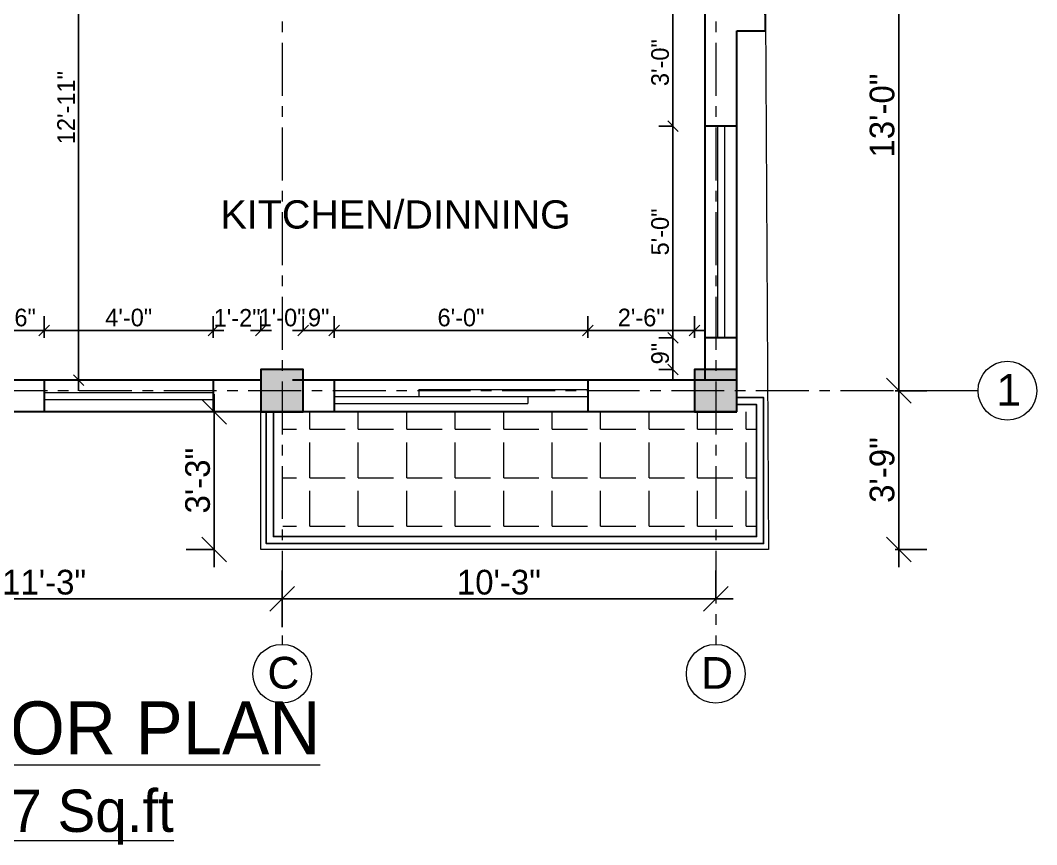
# Model space of a CAD drawing. Header units: inches. Extents: x 28835 to 36795, y -18828 to -9750.
# Drawn here: x 30894.1 to 31182.4, y -14228.4 to -13994.7 of the extents above; entities that cross this region are included whole.
import ezdxf

# ---------------------------------------------------------------- set-up
doc = ezdxf.new("R2010")
doc.units = ezdxf.units.IN
doc.header["$LTSCALE"] = 12
doc.header["$MEASUREMENT"] = 0
doc.linetypes.add('CENTER', pattern=[2, 1.25, -0.25, 0.25, -0.25])
doc.layers.add('06. Text', color=114, linetype='Continuous')
for name, color, linetype, lineweight in [('Centre Line', 253, 'CENTER', 9), ('colum', 250, 'Continuous', 30), ('dim', 85, 'Continuous', 9), ('dimention', 5, 'Continuous', 9), ('Elevation', 114, 'Continuous', 20), ('Ha2', 31, 'Continuous', 0), ('HATCH', 11, 'Continuous', 9), ('railing', 210, 'Continuous', 25), ('Text', 7, 'Continuous', 5), ('Wall', 1, 'Continuous', 30), ('WIN', 140, 'Continuous', 15), ('window', 6, 'Continuous', 9)]:
    doc.layers.add(name, color=color, linetype=linetype, lineweight=lineweight)
doc.styles.add('Bijay', font='', dxfattribs={"height": 8})
doc.styles.add('Times', font='GOTHIC.TTF')
doc.styles.get('Bijay').set_extended_font_data('Serifa BT')
doc.dimstyles.new('D50', dxfattribs={"dimtxt": 5, "dimasz": 3, "dimexe": 4, "dimexo": 12, "dimgap": 1, "dimtad": 1, "dimdec": 0, "dimzin": 3, "dimdsep": 46, "dimlunit": 4, "dimtxsty": 'Times', "dimblk": 'OBLIQUE', "dimcen": 0, "dimdle": 3, "dimaunit": 1, "dimadec": 3, "dimazin": 0, "dimtfac": 1, "dimtdec": 0, "dimtix": 1, "dimtofl": 0, "dimtmove": 1, "dimatfit": 0, "dimldrblk": 'OBLIQUE', "dimfxl": 12, "dimfxlon": 1, "dimtolj": 1, "dimtzin": 0, "dimarcsym": 0})
doc.dimstyles.new('D75', dxfattribs={"dimtxt": 7, "dimasz": 7, "dimexe": 8, "dimexo": 24, "dimgap": 1, "dimtad": 1, "dimdec": 1, "dimzin": 3, "dimdsep": 46, "dimlunit": 4, "dimtxsty": 'Times', "dimblk": 'OBLIQUE', "dimcen": 0, "dimdle": 5, "dimaunit": 1, "dimadec": 3, "dimazin": 0, "dimtfac": 1, "dimtdec": 1, "dimtix": 1, "dimtofl": 0, "dimtmove": 1, "dimatfit": 0, "dimldrblk": 'OBLIQUE', "dimfxl": 1, "dimfxlon": 1, "dimtolj": 1, "dimtzin": 0, "dimarcsym": 0})

# ---------------------------------------------------------------- blocks, each defined once
blk = doc.blocks.new('_Oblique')
at = {"color": 0, "linetype": 'ByBlock', "lineweight": -2}
blk.add_line((-0.5, -0.5), (0.5, 0.5), dxfattribs=at)
blk = doc.blocks.new('*D583')
at = {"layer": 'Defpoints', "color": 0, "ltscale": 12, "transparency": 16777216}
for p in [(30900.86, -14082.63), (30882.86, -14096.71), (30900.86, -14096.71)]:
    blk.add_point(p, dxfattribs=at)
at = {"layer": 'dim', "color": 0, "lineweight": -2, "ltscale": 12, "transparency": 16777216}
for p, q in [((30882.86, -14084.71), (30882.86, -14078.63)), ((30900.86, -14084.71), (30900.86, -14078.63)), ((30879.86, -14082.63), (30903.86, -14082.63))]:
    blk.add_line(p, q, dxfattribs=at)
at = {"layer": 'dim', "color": 0, "lineweight": -2, "ltscale": 12, "transparency": 16777216, "xscale": 3, "yscale": 3, "zscale": 3, "rotation": 180}
blk.add_blockref('_Oblique', (30882.86, -14082.63), dxfattribs=at)
at = {"layer": 'dim', "color": 0, "lineweight": -2, "ltscale": 12, "transparency": 16777216, "xscale": 3, "yscale": 3, "zscale": 3}
blk.add_blockref('_Oblique', (30900.86, -14082.63), dxfattribs=at)
at = {"layer": 'dim', "color": 0, "ltscale": 12, "transparency": 16777216, "insert": (30891.86, -14079), "char_height": 5, "attachment_point": 5, "style": 'Times'}
blk.add_mtext('\\A1;1\'-6"', dxfattribs=at)
blk = doc.blocks.new('*D584')
at = {"layer": 'Defpoints', "color": 0, "ltscale": 12, "transparency": 16777216}
for p in [(30948.86, -14082.63), (30900.86, -14096.71), (30948.86, -14096.71)]:
    blk.add_point(p, dxfattribs=at)
at = {"layer": 'dim', "color": 0, "lineweight": -2, "ltscale": 12, "transparency": 16777216}
for p, q in [((30900.86, -14084.71), (30900.86, -14078.63)), ((30948.86, -14084.71), (30948.86, -14078.63)), ((30897.86, -14082.63), (30951.86, -14082.63))]:
    blk.add_line(p, q, dxfattribs=at)
at = {"layer": 'dim', "color": 0, "lineweight": -2, "ltscale": 12, "transparency": 16777216, "xscale": 3, "yscale": 3, "zscale": 3, "rotation": 180}
blk.add_blockref('_Oblique', (30900.86, -14082.63), dxfattribs=at)
at = {"layer": 'dim', "color": 0, "lineweight": -2, "ltscale": 12, "transparency": 16777216, "xscale": 3, "yscale": 3, "zscale": 3}
blk.add_blockref('_Oblique', (30948.86, -14082.63), dxfattribs=at)
at = {"layer": 'dim', "color": 0, "ltscale": 12, "transparency": 16777216, "insert": (30924.86, -14079), "char_height": 5, "attachment_point": 5, "style": 'Times'}
blk.add_mtext('\\A1;4\'-0"', dxfattribs=at)
blk = doc.blocks.new('*D585')
at = {"layer": 'Defpoints', "color": 0, "ltscale": 12, "transparency": 16777216}
for p in [(30962.36, -14082.63), (30962.36, -14093.71), (30948.86, -14096.71)]:
    blk.add_point(p, dxfattribs=at)
at = {"layer": 'dim', "color": 0, "lineweight": -2, "ltscale": 12, "transparency": 16777216}
for p, q in [((30948.86, -14084.71), (30948.86, -14078.63)), ((30962.36, -14082.63), (30962.36, -14078.63)), ((30948.86, -14082.63), (30945.86, -14082.63)), ((30962.36, -14082.63), (30965.36, -14082.63))]:
    blk.add_line(p, q, dxfattribs=at)
at = {"layer": 'dim', "color": 0, "lineweight": -2, "ltscale": 12, "transparency": 16777216, "xscale": 3, "yscale": 3, "zscale": 3}
blk.add_blockref('_Oblique', (30948.86, -14082.63), dxfattribs=at)
at = {"layer": 'dim', "color": 0, "lineweight": -2, "ltscale": 12, "transparency": 16777216, "xscale": 3, "yscale": 3, "zscale": 3, "rotation": 180}
blk.add_blockref('_Oblique', (30962.36, -14082.63), dxfattribs=at)
at = {"layer": 'dim', "color": 0, "ltscale": 12, "transparency": 16777216, "insert": (30955.61, -14079.06), "char_height": 5, "attachment_point": 5, "style": 'Times'}
blk.add_mtext('\\A1;1\'-2"', dxfattribs=at)
blk = doc.blocks.new('*D586')
at = {"layer": 'Defpoints', "color": 0, "ltscale": 12, "transparency": 16777216}
for p in [(30974.36, -14082.63), (30962.36, -14093.71), (30974.36, -14093.71)]:
    blk.add_point(p, dxfattribs=at)
at = {"layer": 'dim', "color": 0, "lineweight": -2, "ltscale": 12, "transparency": 16777216}
for p, q in [((30962.36, -14082.63), (30962.36, -14078.63)), ((30974.36, -14082.63), (30974.36, -14078.63)), ((30962.36, -14082.63), (30959.36, -14082.63)), ((30974.36, -14082.63), (30977.36, -14082.63))]:
    blk.add_line(p, q, dxfattribs=at)
at = {"layer": 'dim', "color": 0, "lineweight": -2, "ltscale": 12, "transparency": 16777216, "xscale": 3, "yscale": 3, "zscale": 3}
blk.add_blockref('_Oblique', (30962.36, -14082.63), dxfattribs=at)
at = {"layer": 'dim', "color": 0, "lineweight": -2, "ltscale": 12, "transparency": 16777216, "xscale": 3, "yscale": 3, "zscale": 3, "rotation": 180}
blk.add_blockref('_Oblique', (30974.36, -14082.63), dxfattribs=at)
at = {"layer": 'dim', "color": 0, "ltscale": 12, "transparency": 16777216, "insert": (30968.36, -14079), "char_height": 5, "attachment_point": 5, "style": 'Times'}
blk.add_mtext('\\A1;1\'-0"', dxfattribs=at)
blk = doc.blocks.new('*D587')
at = {"layer": 'Defpoints', "color": 0, "ltscale": 12, "transparency": 16777216}
for p in [(30983.11, -14082.63), (30974.36, -14093.71), (30983.11, -14096.71)]:
    blk.add_point(p, dxfattribs=at)
at = {"layer": 'dim', "color": 0, "lineweight": -2, "ltscale": 12, "transparency": 16777216}
for p, q in [((30974.36, -14082.63), (30974.36, -14078.63)), ((30983.11, -14084.71), (30983.11, -14078.63)), ((30971.36, -14082.63), (30986.11, -14082.63))]:
    blk.add_line(p, q, dxfattribs=at)
at = {"layer": 'dim', "color": 0, "lineweight": -2, "ltscale": 12, "transparency": 16777216, "xscale": 3, "yscale": 3, "zscale": 3, "rotation": 180}
blk.add_blockref('_Oblique', (30974.36, -14082.63), dxfattribs=at)
at = {"layer": 'dim', "color": 0, "lineweight": -2, "ltscale": 12, "transparency": 16777216, "xscale": 3, "yscale": 3, "zscale": 3}
blk.add_blockref('_Oblique', (30983.11, -14082.63), dxfattribs=at)
at = {"layer": 'dim', "color": 0, "ltscale": 12, "transparency": 16777216, "insert": (30978.74, -14079), "char_height": 5, "attachment_point": 5, "style": 'Times'}
blk.add_mtext('\\A1;9"', dxfattribs=at)
blk = doc.blocks.new('*D588')
at = {"layer": 'Defpoints', "color": 0, "ltscale": 12, "transparency": 16777216}
for p in [(31055.11, -14082.63), (30983.11, -14096.71), (31055.11, -14096.71)]:
    blk.add_point(p, dxfattribs=at)
at = {"layer": 'dim', "color": 0, "lineweight": -2, "ltscale": 12, "transparency": 16777216}
for p, q in [((30983.11, -14084.71), (30983.11, -14078.63)), ((31055.11, -14084.71), (31055.11, -14078.63)), ((30980.11, -14082.63), (31058.11, -14082.63))]:
    blk.add_line(p, q, dxfattribs=at)
at = {"layer": 'dim', "color": 0, "lineweight": -2, "ltscale": 12, "transparency": 16777216, "xscale": 3, "yscale": 3, "zscale": 3, "rotation": 180}
blk.add_blockref('_Oblique', (30983.11, -14082.63), dxfattribs=at)
at = {"layer": 'dim', "color": 0, "lineweight": -2, "ltscale": 12, "transparency": 16777216, "xscale": 3, "yscale": 3, "zscale": 3}
blk.add_blockref('_Oblique', (31055.11, -14082.63), dxfattribs=at)
at = {"layer": 'dim', "color": 0, "ltscale": 12, "transparency": 16777216, "insert": (31019.11, -14079), "char_height": 5, "attachment_point": 5, "style": 'Times'}
blk.add_mtext('\\A1;6\'-0"', dxfattribs=at)
blk = doc.blocks.new('*D589')
at = {"layer": 'Defpoints', "color": 0, "ltscale": 12, "transparency": 16777216}
for p in [(31085.36, -14082.63), (31055.11, -14096.71), (31085.36, -14096.71)]:
    blk.add_point(p, dxfattribs=at)
at = {"layer": 'dim', "color": 0, "lineweight": -2, "ltscale": 12, "transparency": 16777216}
for p, q in [((31055.11, -14084.71), (31055.11, -14078.63)), ((31085.36, -14084.71), (31085.36, -14078.63)), ((31052.11, -14082.63), (31088.36, -14082.63))]:
    blk.add_line(p, q, dxfattribs=at)
at = {"layer": 'dim', "color": 0, "lineweight": -2, "ltscale": 12, "transparency": 16777216, "xscale": 3, "yscale": 3, "zscale": 3, "rotation": 180}
blk.add_blockref('_Oblique', (31055.11, -14082.63), dxfattribs=at)
at = {"layer": 'dim', "color": 0, "lineweight": -2, "ltscale": 12, "transparency": 16777216, "xscale": 3, "yscale": 3, "zscale": 3}
blk.add_blockref('_Oblique', (31085.36, -14082.63), dxfattribs=at)
at = {"layer": 'dim', "color": 0, "ltscale": 12, "transparency": 16777216, "insert": (31070.24, -14079), "char_height": 5, "attachment_point": 5, "style": 'Times'}
blk.add_mtext('\\A1;2\'-6"', dxfattribs=at)
blk = doc.blocks.new('*D590')
at = {"layer": 'Defpoints', "color": 0, "ltscale": 12, "transparency": 16777216}
for p in [(31079.24, -14084.71), (31088.36, -14084.71), (31088.36, -14093.71)]:
    blk.add_point(p, dxfattribs=at)
at = {"layer": 'dim', "color": 0, "lineweight": -2, "ltscale": 12, "transparency": 16777216}
for p, q in [((31079.24, -14096.71), (31079.24, -14081.71)), ((31079.24, -14084.71), (31075.24, -14084.71)), ((31079.24, -14093.71), (31075.24, -14093.71))]:
    blk.add_line(p, q, dxfattribs=at)
at = {"layer": 'dim', "color": 0, "lineweight": -2, "ltscale": 12, "transparency": 16777216, "xscale": 3, "yscale": 3, "zscale": 3}
for p, rotation in [((31079.24, -14084.71), 90), ((31079.24, -14093.71), 270)]:
    blk.add_blockref('_Oblique', p, dxfattribs=dict(at, rotation=rotation))
at = {"layer": 'dim', "color": 0, "ltscale": 12, "transparency": 16777216, "insert": (31075.61, -14089.21), "char_height": 5, "attachment_point": 5, "rotation": 90, "style": 'Times'}
blk.add_mtext('\\A1;9"', dxfattribs=at)
blk = doc.blocks.new('*D591')
at = {"layer": 'Defpoints', "color": 0, "ltscale": 12, "transparency": 16777216}
for p in [(31079.24, -14024.71), (31088.36, -14024.71), (31088.36, -14084.71)]:
    blk.add_point(p, dxfattribs=at)
at = {"layer": 'dim', "color": 0, "lineweight": -2, "ltscale": 12, "transparency": 16777216}
for p, q in [((31079.24, -14087.71), (31079.24, -14021.71)), ((31079.24, -14024.71), (31075.24, -14024.71)), ((31079.24, -14084.71), (31075.24, -14084.71))]:
    blk.add_line(p, q, dxfattribs=at)
at = {"layer": 'dim', "color": 0, "lineweight": -2, "ltscale": 12, "transparency": 16777216, "xscale": 3, "yscale": 3, "zscale": 3}
for p, rotation in [((31079.24, -14024.71), 90), ((31079.24, -14084.71), 270)]:
    blk.add_blockref('_Oblique', p, dxfattribs=dict(at, rotation=rotation))
at = {"layer": 'dim', "color": 0, "ltscale": 12, "transparency": 16777216, "insert": (31075.61, -14054.71), "char_height": 5, "attachment_point": 5, "rotation": 90, "style": 'Times'}
blk.add_mtext('\\A1;5\'-0"', dxfattribs=at)
blk = doc.blocks.new('*D631')
at = {"layer": 'Defpoints', "color": 0, "ltscale": 12, "transparency": 16777216}
for p in [(30968.36, -14131.88), (30833.36, -14158.72), (30968.36, -14158.72)]:
    blk.add_point(p, dxfattribs=at)
at = {"layer": 'dimention', "color": 0, "lineweight": -2, "ltscale": 12, "transparency": 16777216}
for p, q in [((30828.36, -14158.72), (30973.36, -14158.72)), ((30833.36, -14158.72), (30833.36, -14166.72)), ((30968.36, -14158.6), (30968.36, -14166.72))]:
    blk.add_line(p, q, dxfattribs=at)
at = {"layer": 'dimention', "color": 0, "lineweight": -2, "ltscale": 12, "transparency": 16777216, "xscale": 7, "yscale": 7, "zscale": 7, "rotation": 180}
blk.add_blockref('_Oblique', (30833.36, -14158.72), dxfattribs=at)
at = {"layer": 'dimention', "color": 0, "lineweight": -2, "ltscale": 12, "transparency": 16777216, "xscale": 7, "yscale": 7, "zscale": 7}
blk.add_blockref('_Oblique', (30968.36, -14158.72), dxfattribs=at)
at = {"layer": 'dimention', "color": 0, "ltscale": 12, "transparency": 16777216, "insert": (30900.86, -14154.05), "char_height": 7, "attachment_point": 5, "style": 'Times'}
blk.add_mtext('\\A1;11\'-3"', dxfattribs=at)
blk = doc.blocks.new('*D632')
at = {"layer": 'Defpoints', "color": 0, "ltscale": 12, "transparency": 16777216}
for p in [(30968.36, -14158.72), (31091.36, -14158.72), (31091.36, -14158.72)]:
    blk.add_point(p, dxfattribs=at)
at = {"layer": 'dimention', "color": 0, "lineweight": -2, "ltscale": 12, "transparency": 16777216}
for p, q in [((30968.36, -14158.72), (30968.36, -14150.72)), ((31091.36, -14158.72), (31091.36, -14150.72)), ((30963.36, -14158.72), (31096.36, -14158.72))]:
    blk.add_line(p, q, dxfattribs=at)
at = {"layer": 'dimention', "color": 0, "lineweight": -2, "ltscale": 12, "transparency": 16777216, "xscale": 7, "yscale": 7, "zscale": 7, "rotation": 180}
blk.add_blockref('_Oblique', (30968.36, -14158.72), dxfattribs=at)
at = {"layer": 'dimention', "color": 0, "lineweight": -2, "ltscale": 12, "transparency": 16777216, "xscale": 7, "yscale": 7, "zscale": 7}
blk.add_blockref('_Oblique', (31091.36, -14158.72), dxfattribs=at)
at = {"layer": 'dimention', "color": 0, "ltscale": 12, "transparency": 16777216, "insert": (31029.86, -14154.05), "char_height": 7, "attachment_point": 5, "style": 'Times'}
blk.add_mtext('\\A1;10\'-3"', dxfattribs=at)
blk = doc.blocks.new('*D637')
at = {"layer": 'Defpoints', "color": 0, "ltscale": 12, "transparency": 16777216}
for p in [(31121.36, -13943.71), (31143.27, -13943.71), (31106.1, -14099.71)]:
    blk.add_point(p, dxfattribs=at)
at = {"layer": 'dimention', "color": 0, "lineweight": -2, "ltscale": 12, "transparency": 16777216}
for p, q in [((31143.27, -14104.71), (31143.27, -13938.71)), ((31143.27, -13943.71), (31151.27, -13943.71)), ((31142.27, -14099.71), (31151.27, -14099.71))]:
    blk.add_line(p, q, dxfattribs=at)
at = {"layer": 'dimention', "color": 0, "lineweight": -2, "ltscale": 12, "transparency": 16777216, "xscale": 7, "yscale": 7, "zscale": 7}
for p, rotation in [((31143.27, -13943.71), 90), ((31143.27, -14099.71), 270)]:
    blk.add_blockref('_Oblique', p, dxfattribs=dict(at, rotation=rotation))
at = {"layer": 'dimention', "color": 0, "ltscale": 12, "transparency": 16777216, "insert": (31138.59, -14021.71), "char_height": 7, "attachment_point": 5, "rotation": 90, "style": 'Times'}
blk.add_mtext('\\A1;13\'-0"', dxfattribs=at)
blk = doc.blocks.new('*D638')
at = {"layer": 'Defpoints', "color": 0, "ltscale": 12, "transparency": 16777216}
for p in [(31106.1, -14099.71), (31143.27, -14099.71), (31106.36, -14144.71)]:
    blk.add_point(p, dxfattribs=at)
at = {"layer": 'dimention', "color": 0, "lineweight": -2, "ltscale": 12, "transparency": 16777216}
for p, q in [((31143.27, -14149.71), (31143.27, -14094.71)), ((31142.27, -14099.71), (31151.27, -14099.71)), ((31142.27, -14144.71), (31151.27, -14144.71))]:
    blk.add_line(p, q, dxfattribs=at)
at = {"layer": 'dimention', "color": 0, "lineweight": -2, "ltscale": 12, "transparency": 16777216, "xscale": 7, "yscale": 7, "zscale": 7}
for p, rotation in [((31143.27, -14099.71), 90), ((31143.27, -14144.71), 270)]:
    blk.add_blockref('_Oblique', p, dxfattribs=dict(at, rotation=rotation))
at = {"layer": 'dimention', "color": 0, "ltscale": 12, "transparency": 16777216, "insert": (31138.59, -14122.21), "char_height": 7, "attachment_point": 5, "rotation": 90, "style": 'Times'}
blk.add_mtext('\\A1;3\'-9"', dxfattribs=at)
blk = doc.blocks.new('*D645')
at = {"layer": 'Defpoints', "color": 0, "ltscale": 12, "transparency": 16777216}
for p in [(30962.36, -14105.71), (30949.11, -14144.71), (30962.36, -14144.71)]:
    blk.add_point(p, dxfattribs=at)
at = {"layer": 'dimention', "color": 0, "lineweight": -2, "ltscale": 12, "transparency": 16777216}
for p, q in [((30949.11, -14100.71), (30949.11, -14149.71)), ((30949.11, -14105.71), (30941.11, -14105.71)), ((30949.11, -14144.71), (30941.11, -14144.71))]:
    blk.add_line(p, q, dxfattribs=at)
at = {"layer": 'dimention', "color": 0, "lineweight": -2, "ltscale": 12, "transparency": 16777216, "xscale": 7, "yscale": 7, "zscale": 7}
for p, rotation in [((30949.11, -14105.71), 90), ((30949.11, -14144.71), 270)]:
    blk.add_blockref('_Oblique', p, dxfattribs=dict(at, rotation=rotation))
at = {"layer": 'dimention', "color": 0, "ltscale": 12, "transparency": 16777216, "insert": (30944.43, -14125.21), "char_height": 7, "attachment_point": 5, "rotation": 90, "style": 'Times'}
blk.add_mtext('\\A1;3\'-3"', dxfattribs=at)
blk = doc.blocks.new('*D891')
at = {"layer": 'Defpoints', "color": 0, "ltscale": 12, "transparency": 16777216}
for p in [(31079.24, -13988.71), (31088.36, -13988.71), (31088.36, -14024.71)]:
    blk.add_point(p, dxfattribs=at)
at = {"layer": 'dim', "color": 0, "lineweight": -2, "ltscale": 12, "transparency": 16777216}
for p, q in [((31079.24, -14027.71), (31079.24, -13985.71)), ((31079.24, -13988.71), (31075.24, -13988.71)), ((31079.24, -14024.71), (31075.24, -14024.71))]:
    blk.add_line(p, q, dxfattribs=at)
at = {"layer": 'dim', "color": 0, "lineweight": -2, "ltscale": 12, "transparency": 16777216, "xscale": 3, "yscale": 3, "zscale": 3}
for p, rotation in [((31079.24, -13988.71), 90), ((31079.24, -14024.71), 270)]:
    blk.add_blockref('_Oblique', p, dxfattribs=dict(at, rotation=rotation))
at = {"layer": 'dim', "color": 0, "ltscale": 12, "transparency": 16777216, "insert": (31075.61, -14006.71), "char_height": 5, "attachment_point": 5, "rotation": 90, "style": 'Times'}
blk.add_mtext('\\A1;3\'-0"', dxfattribs=at)
blk = doc.blocks.new('*D892')
at = {"layer": 'Defpoints', "color": 0, "ltscale": 12, "transparency": 16777216}
for p in [(30962.36, -13942.21), (30910.65, -14096.71), (30962.36, -14096.71)]:
    blk.add_point(p, dxfattribs=at)
at = {"layer": 'dim', "color": 0, "lineweight": -2, "ltscale": 12, "transparency": 16777216}
for p, q in [((30910.65, -13939.21), (30910.65, -14099.71)), ((30922.65, -13942.21), (30906.65, -13942.21)), ((30922.65, -14096.71), (30906.65, -14096.71))]:
    blk.add_line(p, q, dxfattribs=at)
at = {"layer": 'dim', "color": 0, "lineweight": -2, "ltscale": 12, "transparency": 16777216, "xscale": 3, "yscale": 3, "zscale": 3}
for p, rotation in [((30910.65, -13942.21), 90), ((30910.65, -14096.71), 270)]:
    blk.add_blockref('_Oblique', p, dxfattribs=dict(at, rotation=rotation))
at = {"layer": 'dim', "color": 0, "ltscale": 12, "transparency": 16777216, "insert": (30907.08, -14019.46), "char_height": 5, "attachment_point": 5, "rotation": 90, "style": 'Times'}
blk.add_mtext('\\A1;12\'-11"', dxfattribs=at)

msp = doc.modelspace()

# ---------------------------------------------------------------- hatches: boundary and pattern name
at = {"layer": 'Ha2'}
for points in [[(30974.36, -14105.71), (30974.36, -14093.71), (30962.36, -14093.71), (30962.36, -14105.71)], [(31097.36, -14105.71), (31097.36, -14093.71), (31085.36, -14093.71), (31085.36, -14105.71)]]:
    msp.add_hatch(color=256, dxfattribs=at).paths.add_polyline_path(points)
at = {"layer": 'HATCH'}
h = msp.add_hatch(dxfattribs=at)
h.set_pattern_fill('ANGLE', color=256, scale=50, style=0)
h.set_pattern_definition([(0, (-1198.778, -7593.146), (0, 13.75), [10, -3.75]), (90, (-1198.778, -7593.146), (-13.75, 8e-16), [10, -3.75])])
h.paths.add_polyline_path([(31102.96, -14105.71), (31085.36, -14105.71), (30968.61, -14105.71), (30968.61, -14138.71), (31102.96, -14138.71)])

# ---------------------------------------------------------------- linework, layer by layer
at = {"layer": 'Centre Line'}
for p, q in [((30968.36, -13713.09), (30968.36, -14171.63)), ((31091.36, -13713.09), (31091.36, -14171.63)), ((31165.78, -14099.71), (30640.94, -14099.71))]:
    msp.add_line(p, q, dxfattribs=at)
at = {"layer": 'colum'}
for points in [[(30974.36, -14105.71), (30974.36, -14093.71), (30962.36, -14093.71), (30962.36, -14105.71)], [(31097.36, -14105.71), (31097.36, -14093.71), (31085.36, -14093.71), (31085.36, -14105.71)]]:
    msp.add_lwpolyline(points, close=True, dxfattribs=at)
at = {"layer": 'Elevation', "flags": 128}
msp.add_lwpolyline([(30713.36, -13760.71), (30956.36, -13760.71), (30956.36, -13769.71), (30956.36, -13769.71), (30956.36, -13769.71), (30974.36, -13769.71), (30974.36, -13778.71), (31085.36, -13778.71), (31085.36, -13769.71), (31109.36, -13769.71), (31109.36, -13803.28), (31121.36, -13803.28), (31121.36, -13942.71), (31105.16, -13942.81), (31106.36, -14144.71), (30962.36, -14144.71), (30962.36, -14105.71), (30839.36, -14105.71)], dxfattribs=at)
at = {"layer": 'railing', "flags": 128}
for points in [[(30963.89, -14105.71), (30963.89, -14143.07), (31104.96, -14143.07), (31104.96, -14101.66), (31097.36, -14101.66)], [(30965.89, -14105.71), (30965.89, -14141.07), (31102.96, -14141.07), (31102.96, -14103.66), (31097.36, -14103.66)]]:
    msp.add_lwpolyline(points, dxfattribs=at)
at = {"layer": 'Wall'}
for p, q in [((31088.36, -14096.71), (31088.36, -13988.71)), ((31097.36, -14105.71), (31097.36, -13997.71)), ((31097.36, -14024.71), (31088.36, -14024.71)), ((31097.36, -14084.71), (31088.36, -14084.71)), ((30962.36, -14096.71), (30882.86, -14096.71)), ((30900.86, -14096.71), (30900.86, -14105.71)), ((30948.86, -14096.71), (30948.86, -14105.71)), ((31097.36, -14096.71), (30971.36, -14096.71)), ((30983.11, -14096.71), (30983.11, -14105.71)), ((31055.11, -14096.71), (31055.11, -14105.71)), ((30962.36, -14105.71), (30834.36, -14105.71)), ((31097.36, -14105.71), (30962.36, -14105.71))]:
    msp.add_line(p, q, dxfattribs=at)
at = {"layer": 'Wall', "ltscale": 12}
for p, q in [((30983.11, -14096.71), (30983.11, -14105.71)), ((31055.11, -14096.71), (31055.11, -14105.71))]:
    msp.add_line(p, q, dxfattribs=at)
msp.add_lwpolyline([(31097.36, -13997.71), (31105.45, -13997.71), (31105.43, -13988.71), (31088.36, -13988.71)], dxfattribs=at)
at = {"layer": 'WIN', "ltscale": 12}
for p, q in [((31091.86, -14024.71), (31091.86, -14084.71)), ((31093.86, -14024.71), (31093.86, -14084.71))]:
    msp.add_line(p, q, dxfattribs=at)
at = {"layer": 'WIN'}
for p, q in [((31007.11, -14099.36, 0), (31055.12, -14099.36, 0)), ((31007.11, -14099.36, 0), (31007.11, -14101.36, 0)), ((30983.11, -14101.37, 0), (31055.12, -14101.36, 0)), ((30983.11, -14101.37, 0), (31055.12, -14101.36, 0)), ((30983.11, -14103.37, 0), (31038.11, -14103.36, 0)), ((31038.11, -14101.36, 0), (31038.11, -14103.36, 0))]:
    msp.add_line(p, q, dxfattribs=at)
at = {"layer": 'window', "ltscale": 12}
for p, q in [((30900.86, -14100.21), (30948.86, -14100.21)), ((30900.86, -14102.21), (30948.86, -14102.21))]:
    msp.add_line(p, q, dxfattribs=at)
at = {"layer": 'window', "linetype": 'Continuous', "ltscale": 25}
for centre in [(31174.1, -14099.71), (30968.36, -14179.95), (31091.36, -14179.95)]:
    msp.add_circle(centre, 8.32, dxfattribs=at)

# ---------------------------------------------------------------- texts
at = {"layer": '06. Text', "ltscale": 0.3, "insert": (31000.58, -14049.8), "char_height": 8, "width": 84.1644, "attachment_point": 5, "style": 'Bijay'}
msp.add_mtext('{\\fArial|b0|i0|c0|p34;KITCHEN/DINNING}', dxfattribs=at)
at = {"layer": 'Text', "insert": (30883.92, -14208.13), "char_height": 15, "attachment_point": 5, "rotation": 0.0224}
msp.add_mtext('{\\fCentury Gothic|b0|i0|c0|p34;\\LFIRST FLOOR PLAN\\P\\H0.8x;Area=967 Sq.ft}', dxfattribs=at)
at = {"layer": 'window', "linetype": 'Continuous', "ltscale": 25, "char_height": 9, "width": 0.0000117, "attachment_point": 5, "rotation": 359.9776}
for s, insert in [('{\\fArial|b0|i0|c0|p34;1}', (31174.48, -14099.5)), ('{\\fArial|b0|i0|c0|p34;C}', (30968.74, -14179.74)), ('{\\fArial|b0|i0|c0|p34;D}', (31091.74, -14179.74))]:
    msp.add_mtext(s, dxfattribs=dict(at, insert=insert))

# ---------------------------------------------------------------- dimensions: what is measured, and where the dimension line sits
at = {"layer": 'dim', "ltscale": 12}
for base, p1, p2, picture, middle in [((30910.64654094, -14096.71327801), (30962.36344041, -13942.21327801), (30962.36344041, -14096.71327801), '*D892', (30907.08365855, -14019.46327801)), ((31079.24, -13988.71), (31088.36, -14024.71), (31088.36, -13988.71), '*D891', (31075.61, -14006.71)), ((31079.24, -14024.71), (31088.36, -14084.71), (31088.36, -14024.71), '*D591', (31075.61, -14054.71)), ((31079.24, -14084.71), (31088.36, -14093.71), (31088.36, -14084.71), '*D590', (31075.61, -14089.21))]:
    dim = msp.add_linear_dim(base=base, p1=p1, p2=p2, angle=90, dimstyle='D50', dxfattribs=at)
    dim.commit()
    dim.dimension.update_dxf_attribs({"geometry": picture, "text_midpoint": middle})
for base, p1, p2, picture, middle in [((30900.86, -14082.63), (30882.86, -14096.71), (30900.86, -14096.71), '*D583', (30891.86, -14079)), ((30948.86, -14082.63), (30900.86, -14096.71), (30948.86, -14096.71), '*D584', (30924.86, -14079)), ((30962.3634404, -14082.6253294), (30948.8634403, -14096.713278), (30962.3634404, -14093.713278), '*D585', (30955.6134404, -14079.062447)), ((30974.36, -14082.63), (30962.36, -14093.71), (30974.36, -14093.71), '*D586', (30968.36, -14079)), ((30983.11, -14082.63), (30974.36, -14093.71), (30983.11, -14096.71), '*D587', (30978.74, -14079)), ((31055.11, -14082.63), (30983.11, -14096.71), (31055.11, -14096.71), '*D588', (31019.11, -14079)), ((31085.36, -14082.63), (31055.11, -14096.71), (31085.36, -14096.71), '*D589', (31070.24, -14079))]:
    dim = msp.add_linear_dim(base=base, p1=p1, p2=p2, dimstyle='D50', dxfattribs=at)
    dim.commit()
    dim.dimension.update_dxf_attribs({"geometry": picture, "text_midpoint": middle})
at = {"layer": 'dimention', "ltscale": 12}
for base, p1, p2, picture, middle in [((31143.27, -13943.71), (31106.1, -14099.71), (31121.36, -13943.71), '*D637', (31138.59, -14021.71)), ((31143.27, -14099.71), (31106.36, -14144.71), (31106.1, -14099.71), '*D638', (31138.59, -14122.21))]:
    dim = msp.add_linear_dim(base=base, p1=p1, p2=p2, angle=90, dimstyle='D75', dxfattribs=at)
    dim.commit()
    dim.dimension.update_dxf_attribs({"geometry": picture, "text_midpoint": middle})
dim = msp.add_linear_dim(base=(30949.11, -14144.71), p1=(30962.36, -14105.71), p2=(30962.36, -14144.71), angle=90, dimstyle='D75', override={"dimfxl": 0.125}, dxfattribs=at)
dim.commit()
dim.dimension.update_dxf_attribs({"geometry": '*D645', "text_midpoint": (30944.43, -14125.21)})
for base, p1, p2, picture, middle in [((30968.36, -14158.72), (30833.36, -14158.72), (30968.36, -14131.88), '*D631', (30900.86, -14154.05)), ((31091.36, -14158.72), (30968.36, -14158.72), (31091.36, -14158.72), '*D632', (31029.86, -14154.05))]:
    dim = msp.add_linear_dim(base=base, p1=p1, p2=p2, dimstyle='D75', override={"dimfxl": 0.125}, dxfattribs=at)
    dim.commit()
    dim.dimension.update_dxf_attribs({"geometry": picture, "text_midpoint": middle})

doc.saveas('drawing.dxf')
